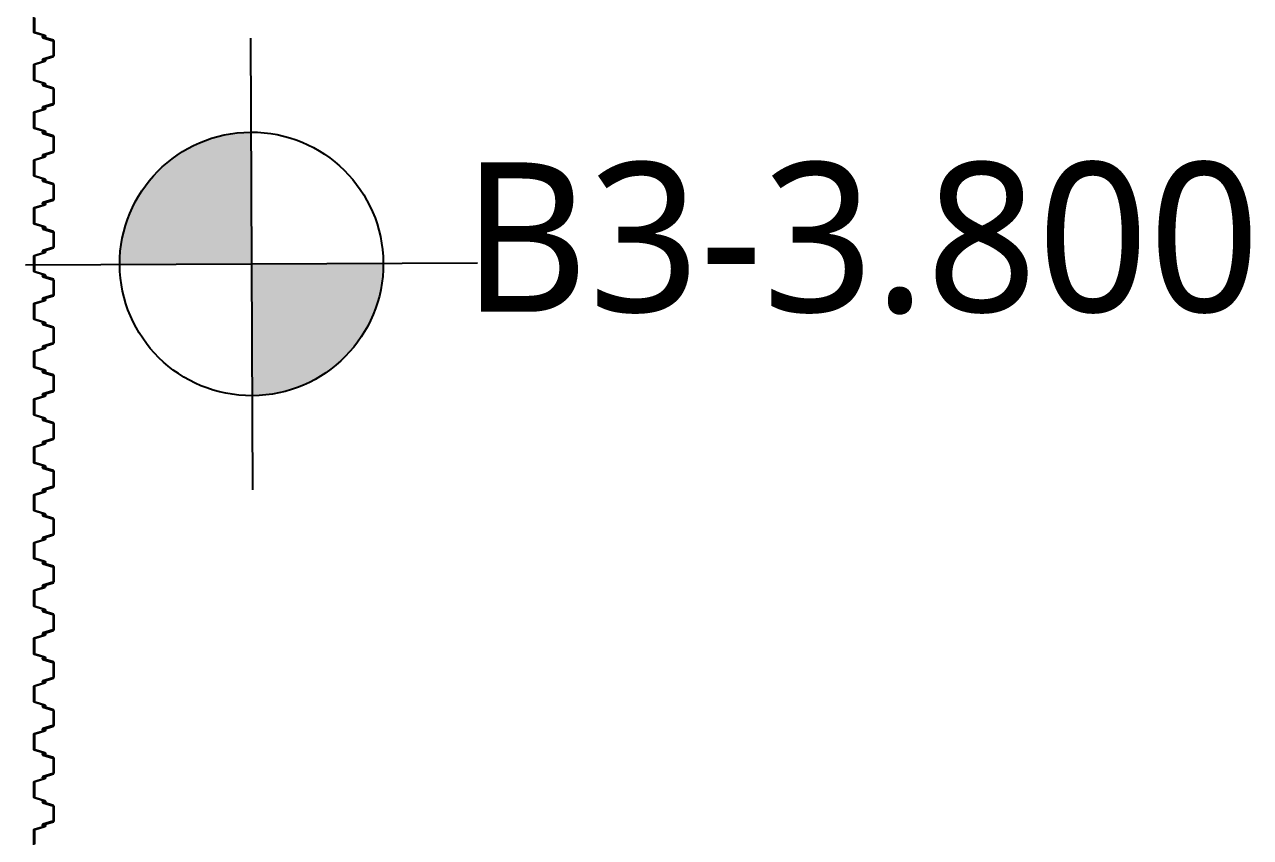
# Model space of a CAD drawing. Header units: millimetres. Extents: x -383953 to 676589, y -101685 to 196247.
# Drawn here: x 129606 to 150117, y 24710 to 38310 of the extents above; entities that cross this region are included whole.
import ezdxf
from ezdxf.enums import TextEntityAlignment as Align

# ---------------------------------------------------------------- set-up
doc = ezdxf.new("R2010")
doc.units = ezdxf.units.MM
doc.layers.get('0').update_dxf_attribs({"lineweight": 20})
for name, color, linetype in [('C-TEXT', 7, 'Continuous'), ('SHEET Pile', 2, 'Continuous'), ('새 블$0$boring point', 2, 'Continuous')]:
    doc.layers.add(name, color=color, linetype=linetype)
doc.styles.add('JY-T', font='malgun.ttf')

# ---------------------------------------------------------------- blocks, each defined once
blk = doc.blocks.new('새 블$0$A$C76023817')
at = {"layer": '새 블$0$boring point'}
h = blk.add_hatch(color=3, dxfattribs=at)
edge = h.paths.add_edge_path()
edge.add_line((0, 0), (0, 1378))
edge.add_ellipse((0, 0), major_axis=(-120, 1373), ratio=1, start_angle=-5.0166, end_angle=84.9834)
edge.add_line((-1378, 0), (0, 0))
h = blk.add_hatch(color=3, dxfattribs=at)
edge = h.paths.add_edge_path()
edge.add_line((0, 0), (0, -1378))
edge.add_ellipse((0, 0), major_axis=(-120, 1373), ratio=1, start_angle=174.9834, end_angle=264.9834)
edge.add_line((1378, 0), (0, 0))
at = {"layer": '새 블$0$boring point', "color": 3}
for p, q in [((0, 2362), (0, -2362)), ((-2362, 0), (2362, 0))]:
    blk.add_line(p, q, dxfattribs=at)
blk.add_ellipse((0, 0), major_axis=(-2, 1378), ratio=1, start_param=4.710742435276957, end_param=10.99392774245654, dxfattribs=at)
blk = doc.blocks.new('mbhk')
at = {"layer": '새 블$0$boring point', "color": 3, "xscale": 0.001599999995588582, "yscale": 0.001599999995588582, "zscale": 0.001599999995588582, "rotation": 0.2665113246747969}
blk.add_blockref('새 블$0$A$C76023817', (133.804, -55.995), dxfattribs=at)

msp = doc.modelspace()

# ---------------------------------------------------------------- linework, layer by layer
at = {"layer": 'SHEET Pile'}
for points in [[(129772.8, 38424.1), (129772.8, 38195.9, 0.2992329), (129782.5, 38181), (129946, 38130.8, -0.2992329), (129955.5, 38116.4), (129955.5, 38109, -0.5351003), (129935.1, 38095.2), (129919, 38100.9, -0.2992329), (129917.2, 38103.6), (129917.2, 38111, -0.5393699), (129921.4, 38113.7), (129938.6, 38106.3, 0.5393699), (129942.8, 38109), (129942.8, 38116.4, 0.2992329), (129941, 38119.1), (129769.8, 38172.6, -0.2992329), (129760, 38187.5), (129760, 38432.5, -0.2992329)], [(129914.3, 38089), (130077.5, 38039, -0.2992329), (130087.2, 38024.1), (130087.2, 37795.9, -0.2992329), (130077.5, 37781), (129914, 37730.8, 0.2992329), (129904.5, 37716.4), (129904.5, 37709, 0.5351003), (129924.9, 37695.2), (129941, 37700.9, 0.2992329), (129942.8, 37703.6), (129942.8, 37711, 0.5393699), (129938.6, 37713.7), (129921.4, 37706.3, -0.5393699), (129917.2, 37709), (129917.2, 37716.4, -0.2992329), (129919, 37719.1), (130090.2, 37772.6, 0.2992329), (130100, 37787.5), (130100, 38032.5, 0.2992329), (130090.2, 38047.4), (129919, 38100.9, -0.2992329), (129917.2, 38103.6), (129917.2, 38111, -0.5393699), (129921.4, 38113.7), (129938.6, 38106.3, 0.5393699), (129942.8, 38109), (129942.8, 38116.4, 0.2992329), (129941, 38119.1), (129924.9, 38124.8, 0.5351003), (129904.5, 38111), (129904.5, 38103.6, 0.2992329), (129914, 38089.2)], [(129945.7, 37689), (129782.5, 37639, 0.2992329), (129772.8, 37624.1), (129772.8, 37395.9, 0.2992329), (129782.5, 37381), (129946, 37330.8, -0.2992329), (129955.5, 37316.4), (129955.5, 37309, -0.5351003), (129935.1, 37295.2), (129919, 37300.9, -0.2992329), (129917.2, 37303.6), (129917.2, 37311, -0.5393699), (129921.4, 37313.7), (129938.6, 37306.3, 0.5393699), (129942.8, 37309), (129942.8, 37316.4, 0.2992329), (129941, 37319.1), (129769.8, 37372.6, -0.2992329), (129760, 37387.5), (129760, 37632.5, -0.2992329), (129769.8, 37647.4), (129941, 37700.9, 0.2992329), (129942.8, 37703.6), (129942.8, 37711, 0.5393699), (129938.6, 37713.7), (129921.4, 37706.3, -0.5393699), (129917.2, 37709), (129917.2, 37716.4, -0.2992329), (129919, 37719.1), (129935.1, 37724.8, -0.5351003), (129955.5, 37711), (129955.5, 37703.6, -0.2992329), (129946, 37689.2)], [(129914.3, 37289), (130077.5, 37239, -0.2992329), (130087.2, 37224.1), (130087.2, 36995.9, -0.2992329), (130077.5, 36981), (129914, 36930.8, 0.2992329), (129904.5, 36916.4), (129904.5, 36909, 0.5351003), (129924.9, 36895.2), (129941, 36900.9, 0.2992329), (129942.8, 36903.6), (129942.8, 36911, 0.5393699), (129938.6, 36913.7), (129921.4, 36906.3, -0.5393699), (129917.2, 36909), (129917.2, 36916.4, -0.2992329), (129919, 36919.1), (130090.2, 36972.6, 0.2992329), (130100, 36987.5), (130100, 37232.5, 0.2992329), (130090.2, 37247.4), (129919, 37300.9, -0.2992329), (129917.2, 37303.6), (129917.2, 37311, -0.5393699), (129921.4, 37313.7), (129938.6, 37306.3, 0.5393699), (129942.8, 37309), (129942.8, 37316.4, 0.2992329), (129941, 37319.1), (129924.9, 37324.8, 0.5351003), (129904.5, 37311), (129904.5, 37303.6, 0.2992329), (129914, 37289.2)], [(129945.7, 36889), (129782.5, 36839, 0.2992329), (129772.8, 36824.1), (129772.8, 36595.9, 0.2992329), (129782.5, 36581), (129946, 36530.8, -0.2992329), (129955.5, 36516.4), (129955.5, 36509, -0.5351003), (129935.1, 36495.2), (129919, 36500.9, -0.2992329), (129917.2, 36503.6), (129917.2, 36511, -0.5393699), (129921.4, 36513.7), (129938.6, 36506.3, 0.5393699), (129942.8, 36509), (129942.8, 36516.4, 0.2992329), (129941, 36519.1), (129769.8, 36572.6, -0.2992329), (129760, 36587.5), (129760, 36832.5, -0.2992329), (129769.8, 36847.4), (129941, 36900.9, 0.2992329), (129942.8, 36903.6), (129942.8, 36911, 0.5393699), (129938.6, 36913.7), (129921.4, 36906.3, -0.5393699), (129917.2, 36909), (129917.2, 36916.4, -0.2992329), (129919, 36919.1), (129935.1, 36924.8, -0.5351003), (129955.5, 36911), (129955.5, 36903.6, -0.2992329), (129946, 36889.2)], [(129914.3, 36489), (130077.5, 36439, -0.2992329), (130087.2, 36424.1), (130087.2, 36195.9, -0.2992329), (130077.5, 36181), (129914, 36130.8, 0.2992329), (129904.5, 36116.4), (129904.5, 36109, 0.5351003), (129924.9, 36095.2), (129941, 36100.9, 0.2992329), (129942.8, 36103.6), (129942.8, 36111, 0.5393699), (129938.6, 36113.7), (129921.4, 36106.3, -0.5393699), (129917.2, 36109), (129917.2, 36116.4, -0.2992329), (129919, 36119.1), (130090.2, 36172.6, 0.2992329), (130100, 36187.5), (130100, 36432.5, 0.2992329), (130090.2, 36447.4), (129919, 36500.9, -0.2992329), (129917.2, 36503.6), (129917.2, 36511, -0.5393699), (129921.4, 36513.7), (129938.6, 36506.3, 0.5393699), (129942.8, 36509), (129942.8, 36516.4, 0.2992329), (129941, 36519.1), (129924.9, 36524.8, 0.5351003), (129904.5, 36511), (129904.5, 36503.6, 0.2992329), (129914, 36489.2)], [(129945.7, 36089), (129782.5, 36039, 0.2992329), (129772.8, 36024.1), (129772.8, 35795.9, 0.2992329), (129782.5, 35781), (129946, 35730.8, -0.2992329), (129955.5, 35716.4), (129955.5, 35709, -0.5351003), (129935.1, 35695.2), (129919, 35700.9, -0.2992329), (129917.2, 35703.6), (129917.2, 35711, -0.5393699), (129921.4, 35713.7), (129938.6, 35706.3, 0.5393699), (129942.8, 35709), (129942.8, 35716.4, 0.2992329), (129941, 35719.1), (129769.8, 35772.6, -0.2992329), (129760, 35787.5), (129760, 36032.5, -0.2992329), (129769.8, 36047.4), (129941, 36100.9, 0.2992329), (129942.8, 36103.6), (129942.8, 36111, 0.5393699), (129938.6, 36113.7), (129921.4, 36106.3, -0.5393699), (129917.2, 36109), (129917.2, 36116.4, -0.2992329), (129919, 36119.1), (129935.1, 36124.8, -0.5351003), (129955.5, 36111), (129955.5, 36103.6, -0.2992329), (129946, 36089.2)], [(129914.3, 35689), (130077.5, 35639, -0.2992329), (130087.2, 35624.1), (130087.2, 35395.9, -0.2992329), (130077.5, 35381), (129914, 35330.8, 0.2992329), (129904.5, 35316.4), (129904.5, 35309, 0.5351003), (129924.9, 35295.2), (129941, 35300.9, 0.2992329), (129942.8, 35303.6), (129942.8, 35311, 0.5393699), (129938.6, 35313.7), (129921.4, 35306.3, -0.5393699), (129917.2, 35309), (129917.2, 35316.4, -0.2992329), (129919, 35319.1), (130090.2, 35372.6, 0.2992329), (130100, 35387.5), (130100, 35632.5, 0.2992329), (130090.2, 35647.4), (129919, 35700.9, -0.2992329), (129917.2, 35703.6), (129917.2, 35711, -0.5393699), (129921.4, 35713.7), (129938.6, 35706.3, 0.5393699), (129942.8, 35709), (129942.8, 35716.4, 0.2992329), (129941, 35719.1), (129924.9, 35724.8, 0.5351003), (129904.5, 35711), (129904.5, 35703.6, 0.2992329), (129914, 35689.2)], [(129945.7, 35289), (129782.5, 35239, 0.2992329), (129772.8, 35224.1), (129772.8, 34995.9, 0.2992329), (129782.5, 34981), (129946, 34930.8, -0.2992329), (129955.5, 34916.4), (129955.5, 34909, -0.5351003), (129935.1, 34895.2), (129919, 34900.9, -0.2992329), (129917.2, 34903.6), (129917.2, 34911, -0.5393699), (129921.4, 34913.7), (129938.6, 34906.3, 0.5393699), (129942.8, 34909), (129942.8, 34916.4, 0.2992329), (129941, 34919.1), (129769.8, 34972.6, -0.2992329), (129760, 34987.5), (129760, 35232.5, -0.2992329), (129769.8, 35247.4), (129941, 35300.9, 0.2992329), (129942.8, 35303.6), (129942.8, 35311, 0.5393699), (129938.6, 35313.7), (129921.4, 35306.3, -0.5393699), (129917.2, 35309), (129917.2, 35316.4, -0.2992329), (129919, 35319.1), (129935.1, 35324.8, -0.5351003), (129955.5, 35311), (129955.5, 35303.6, -0.2992329), (129946, 35289.2)], [(129914.3, 34889), (130077.5, 34839, -0.2992329), (130087.2, 34824.1), (130087.2, 34595.9, -0.2992329), (130077.5, 34581), (129914, 34530.8, 0.2992329), (129904.5, 34516.4), (129904.5, 34509, 0.5351003), (129924.9, 34495.2), (129941, 34500.9, 0.2992329), (129942.8, 34503.6), (129942.8, 34511, 0.5393699), (129938.6, 34513.7), (129921.4, 34506.3, -0.5393699), (129917.2, 34509), (129917.2, 34516.4, -0.2992329), (129919, 34519.1), (130090.2, 34572.6, 0.2992329), (130100, 34587.5), (130100, 34832.5, 0.2992329), (130090.2, 34847.4), (129919, 34900.9, -0.2992329), (129917.2, 34903.6), (129917.2, 34911, -0.5393699), (129921.4, 34913.7), (129938.6, 34906.3, 0.5393699), (129942.8, 34909), (129942.8, 34916.4, 0.2992329), (129941, 34919.1), (129924.9, 34924.8, 0.5351003), (129904.5, 34911), (129904.5, 34903.6, 0.2992329), (129914, 34889.2)], [(129945.7, 34489), (129782.5, 34439, 0.2992329), (129772.8, 34424.1), (129772.8, 34195.9, 0.2992329), (129782.5, 34181), (129946, 34130.8, -0.2992329), (129955.5, 34116.4), (129955.5, 34109, -0.5351003), (129935.1, 34095.2), (129919, 34100.9, -0.2992329), (129917.2, 34103.6), (129917.2, 34111, -0.5393699), (129921.4, 34113.7), (129938.6, 34106.3, 0.5393699), (129942.8, 34109), (129942.8, 34116.4, 0.2992329), (129941, 34119.1), (129769.8, 34172.6, -0.2992329), (129760, 34187.5), (129760, 34432.5, -0.2992329), (129769.8, 34447.4), (129941, 34500.9, 0.2992329), (129942.8, 34503.6), (129942.8, 34511, 0.5393699), (129938.6, 34513.7), (129921.4, 34506.3, -0.5393699), (129917.2, 34509), (129917.2, 34516.4, -0.2992329), (129919, 34519.1), (129935.1, 34524.8, -0.5351003), (129955.5, 34511), (129955.5, 34503.6, -0.2992329), (129946, 34489.2)], [(129914.3, 34089), (130077.5, 34039, -0.2992329), (130087.2, 34024.1), (130087.2, 33795.9, -0.2992329), (130077.5, 33781), (129914, 33730.8, 0.2992329), (129904.5, 33716.4), (129904.5, 33709, 0.5351003), (129924.9, 33695.2), (129941, 33700.9, 0.2992329), (129942.8, 33703.6), (129942.8, 33711, 0.5393699), (129938.6, 33713.7), (129921.4, 33706.3, -0.5393699), (129917.2, 33709), (129917.2, 33716.4, -0.2992329), (129919, 33719.1), (130090.2, 33772.6, 0.2992329), (130100, 33787.5), (130100, 34032.5, 0.2992329), (130090.2, 34047.4), (129919, 34100.9, -0.2992329), (129917.2, 34103.6), (129917.2, 34111, -0.5393699), (129921.4, 34113.7), (129938.6, 34106.3, 0.5393699), (129942.8, 34109), (129942.8, 34116.4, 0.2992329), (129941, 34119.1), (129924.9, 34124.8, 0.5351003), (129904.5, 34111), (129904.5, 34103.6, 0.2992329), (129914, 34089.2)], [(129945.7, 33689), (129782.5, 33639, 0.2992329), (129772.8, 33624.1), (129772.8, 33395.9, 0.2992329), (129782.5, 33381), (129946, 33330.8, -0.2992329), (129955.5, 33316.4), (129955.5, 33309, -0.5351003), (129935.1, 33295.2), (129919, 33300.9, -0.2992329), (129917.2, 33303.6), (129917.2, 33311, -0.5393699), (129921.4, 33313.7), (129938.6, 33306.3, 0.5393699), (129942.8, 33309), (129942.8, 33316.4, 0.2992329), (129941, 33319.1), (129769.8, 33372.6, -0.2992329), (129760, 33387.5), (129760, 33632.5, -0.2992329), (129769.8, 33647.4), (129941, 33700.9, 0.2992329), (129942.8, 33703.6), (129942.8, 33711, 0.5393699), (129938.6, 33713.7), (129921.4, 33706.3, -0.5393699), (129917.2, 33709), (129917.2, 33716.4, -0.2992329), (129919, 33719.1), (129935.1, 33724.8, -0.5351003), (129955.5, 33711), (129955.5, 33703.6, -0.2992329), (129946, 33689.2)], [(129914.3, 33289), (130077.5, 33239, -0.2992329), (130087.2, 33224.1), (130087.2, 32995.9, -0.2992329), (130077.5, 32981), (129914, 32930.8, 0.2992329), (129904.5, 32916.4), (129904.5, 32909, 0.5351003), (129924.9, 32895.2), (129941, 32900.9, 0.2992329), (129942.8, 32903.6), (129942.8, 32911, 0.5393699), (129938.6, 32913.7), (129921.4, 32906.3, -0.5393699), (129917.2, 32909), (129917.2, 32916.4, -0.2992329), (129919, 32919.1), (130090.2, 32972.6, 0.2992329), (130100, 32987.5), (130100, 33232.5, 0.2992329), (130090.2, 33247.4), (129919, 33300.9, -0.2992329), (129917.2, 33303.6), (129917.2, 33311, -0.5393699), (129921.4, 33313.7), (129938.6, 33306.3, 0.5393699), (129942.8, 33309), (129942.8, 33316.4, 0.2992329), (129941, 33319.1), (129924.9, 33324.8, 0.5351003), (129904.5, 33311), (129904.5, 33303.6, 0.2992329), (129914, 33289.2)], [(129945.7, 32889), (129782.5, 32839, 0.2992329), (129772.8, 32824.1), (129772.8, 32595.9, 0.2992329), (129782.5, 32581), (129946, 32530.8, -0.2992329), (129955.5, 32516.4), (129955.5, 32509, -0.5351003), (129935.1, 32495.2), (129919, 32500.9, -0.2992329), (129917.2, 32503.6), (129917.2, 32511, -0.5393699), (129921.4, 32513.7), (129938.6, 32506.3, 0.5393699), (129942.8, 32509), (129942.8, 32516.4, 0.2992329), (129941, 32519.1), (129769.8, 32572.6, -0.2992329), (129760, 32587.5), (129760, 32832.5, -0.2992329), (129769.8, 32847.4), (129941, 32900.9, 0.2992329), (129942.8, 32903.6), (129942.8, 32911, 0.5393699), (129938.6, 32913.7), (129921.4, 32906.3, -0.5393699), (129917.2, 32909), (129917.2, 32916.4, -0.2992329), (129919, 32919.1), (129935.1, 32924.8, -0.5351003), (129955.5, 32911), (129955.5, 32903.6, -0.2992329), (129946, 32889.2)], [(129914.3, 32489), (130077.5, 32439, -0.2992329), (130087.2, 32424.1), (130087.2, 32195.9, -0.2992329), (130077.5, 32181), (129914, 32130.8, 0.2992329), (129904.5, 32116.4), (129904.5, 32109, 0.5351003), (129924.9, 32095.2), (129941, 32100.9, 0.2992329), (129942.8, 32103.6), (129942.8, 32111, 0.5393699), (129938.6, 32113.7), (129921.4, 32106.3, -0.5393699), (129917.2, 32109), (129917.2, 32116.4, -0.2992329), (129919, 32119.1), (130090.2, 32172.6, 0.2992329), (130100, 32187.5), (130100, 32432.5, 0.2992329), (130090.2, 32447.4), (129919, 32500.9, -0.2992329), (129917.2, 32503.6), (129917.2, 32511, -0.5393699), (129921.4, 32513.7), (129938.6, 32506.3, 0.5393699), (129942.8, 32509), (129942.8, 32516.4, 0.2992329), (129941, 32519.1), (129924.9, 32524.8, 0.5351003), (129904.5, 32511), (129904.5, 32503.6, 0.2992329), (129914, 32489.2)], [(129945.7, 32089), (129782.5, 32039, 0.2992329), (129772.8, 32024.1), (129772.8, 31795.9, 0.2992329), (129782.5, 31781), (129946, 31730.8, -0.2992329), (129955.5, 31716.4), (129955.5, 31709, -0.5351003), (129935.1, 31695.2), (129919, 31700.9, -0.2992329), (129917.2, 31703.6), (129917.2, 31711, -0.5393699), (129921.4, 31713.7), (129938.6, 31706.3, 0.5393699), (129942.8, 31709), (129942.8, 31716.4, 0.2992329), (129941, 31719.1), (129769.8, 31772.6, -0.2992329), (129760, 31787.5), (129760, 32032.5, -0.2992329), (129769.8, 32047.4), (129941, 32100.9, 0.2992329), (129942.8, 32103.6), (129942.8, 32111, 0.5393699), (129938.6, 32113.7), (129921.4, 32106.3, -0.5393699), (129917.2, 32109), (129917.2, 32116.4, -0.2992329), (129919, 32119.1), (129935.1, 32124.8, -0.5351003), (129955.5, 32111), (129955.5, 32103.6, -0.2992329), (129946, 32089.2)], [(129914.3, 31689), (130077.5, 31639, -0.2992329), (130087.2, 31624.1), (130087.2, 31395.9, -0.2992329), (130077.5, 31381), (129914, 31330.8, 0.2992329), (129904.5, 31316.4), (129904.5, 31309, 0.5351003), (129924.9, 31295.2), (129941, 31300.9, 0.2992329), (129942.8, 31303.6), (129942.8, 31311, 0.5393699), (129938.6, 31313.7), (129921.4, 31306.3, -0.5393699), (129917.2, 31309), (129917.2, 31316.4, -0.2992329), (129919, 31319.1), (130090.2, 31372.6, 0.2992329), (130100, 31387.5), (130100, 31632.5, 0.2992329), (130090.2, 31647.4), (129919, 31700.9, -0.2992329), (129917.2, 31703.6), (129917.2, 31711, -0.5393699), (129921.4, 31713.7), (129938.6, 31706.3, 0.5393699), (129942.8, 31709), (129942.8, 31716.4, 0.2992329), (129941, 31719.1), (129924.9, 31724.8, 0.5351003), (129904.5, 31711), (129904.5, 31703.6, 0.2992329), (129914, 31689.2)], [(129914.3, 31689), (130077.5, 31639, -0.2992329), (130087.2, 31624.1), (130087.2, 31395.9, -0.2992329), (130077.5, 31381), (129914, 31330.8, 0.2992329), (129904.5, 31316.4), (129904.5, 31309, 0.5351003), (129924.9, 31295.2), (129941, 31300.9, 0.2992329), (129942.8, 31303.6), (129942.8, 31311, 0.5393699), (129938.6, 31313.7), (129921.4, 31306.3, -0.5393699), (129917.2, 31309), (129917.2, 31316.4, -0.2992329), (129919, 31319.1), (130090.2, 31372.6, 0.2992329), (130100, 31387.5), (130100, 31632.5, 0.2992329), (130090.2, 31647.4), (129919, 31700.9, -0.2992329), (129917.2, 31703.6), (129917.2, 31711, -0.5393699), (129921.4, 31713.7), (129938.6, 31706.3, 0.5393699), (129942.8, 31709), (129942.8, 31716.4, 0.2992329), (129941, 31719.1), (129924.9, 31724.8, 0.5351003), (129904.5, 31711), (129904.5, 31703.6, 0.2992329), (129914, 31689.2)], [(129945.7, 31289), (129782.5, 31239, 0.2992329), (129772.8, 31224.1), (129772.8, 30995.9, 0.2992329), (129782.5, 30981), (129946, 30930.8, -0.2992329), (129955.5, 30916.4), (129955.5, 30909, -0.5351003), (129935.1, 30895.2), (129919, 30900.9, -0.2992329), (129917.2, 30903.6), (129917.2, 30911, -0.5393699), (129921.4, 30913.7), (129938.6, 30906.3, 0.5393699), (129942.8, 30909), (129942.8, 30916.4, 0.2992329), (129941, 30919.1), (129769.8, 30972.6, -0.2992329), (129760, 30987.5), (129760, 31232.5, -0.2992329), (129769.8, 31247.4), (129941, 31300.9, 0.2992329), (129942.8, 31303.6), (129942.8, 31311, 0.5393699), (129938.6, 31313.7), (129921.4, 31306.3, -0.5393699), (129917.2, 31309), (129917.2, 31316.4, -0.2992329), (129919, 31319.1), (129935.1, 31324.8, -0.5351003), (129955.5, 31311), (129955.5, 31303.6, -0.2992329), (129946, 31289.2)], [(129945.7, 31289), (129782.5, 31239, 0.2992329), (129772.8, 31224.1), (129772.8, 30995.9, 0.2992329), (129782.5, 30981), (129946, 30930.8, -0.2992329), (129955.5, 30916.4), (129955.5, 30909, -0.5351003), (129935.1, 30895.2), (129919, 30900.9, -0.2992329), (129917.2, 30903.6), (129917.2, 30911, -0.5393699), (129921.4, 30913.7), (129938.6, 30906.3, 0.5393699), (129942.8, 30909), (129942.8, 30916.4, 0.2992329), (129941, 30919.1), (129769.8, 30972.6, -0.2992329), (129760, 30987.5), (129760, 31232.5, -0.2992329), (129769.8, 31247.4), (129941, 31300.9, 0.2992329), (129942.8, 31303.6), (129942.8, 31311, 0.5393699), (129938.6, 31313.7), (129921.4, 31306.3, -0.5393699), (129917.2, 31309), (129917.2, 31316.4, -0.2992329), (129919, 31319.1), (129935.1, 31324.8, -0.5351003), (129955.5, 31311), (129955.5, 31303.6, -0.2992329), (129946, 31289.2)], [(129914.3, 30889), (130077.5, 30839, -0.2992329), (130087.2, 30824.1), (130087.2, 30595.9, -0.2992329), (130077.5, 30581), (129914, 30530.8, 0.2992329), (129904.5, 30516.4), (129904.5, 30509, 0.5351003), (129924.9, 30495.2), (129941, 30500.9, 0.2992329), (129942.8, 30503.6), (129942.8, 30511, 0.5393699), (129938.6, 30513.7), (129921.4, 30506.3, -0.5393699), (129917.2, 30509), (129917.2, 30516.4, -0.2992329), (129919, 30519.1), (130090.2, 30572.6, 0.2992329), (130100, 30587.5), (130100, 30832.5, 0.2992329), (130090.2, 30847.4), (129919, 30900.9, -0.2992329), (129917.2, 30903.6), (129917.2, 30911, -0.5393699), (129921.4, 30913.7), (129938.6, 30906.3, 0.5393699), (129942.8, 30909), (129942.8, 30916.4, 0.2992329), (129941, 30919.1), (129924.9, 30924.8, 0.5351003), (129904.5, 30911), (129904.5, 30903.6, 0.2992329), (129914, 30889.2)], [(129945.7, 30489), (129782.5, 30439, 0.2992329), (129772.8, 30424.1), (129772.8, 30195.9, 0.2992329), (129782.5, 30181), (129946, 30130.8, -0.2992329), (129955.5, 30116.4), (129955.5, 30109, -0.5351003), (129935.1, 30095.2), (129919, 30100.9, -0.2992329), (129917.2, 30103.6), (129917.2, 30111, -0.5393699), (129921.4, 30113.7), (129938.6, 30106.3, 0.5393699), (129942.8, 30109), (129942.8, 30116.4, 0.2992329), (129941, 30119.1), (129769.8, 30172.6, -0.2992329), (129760, 30187.5), (129760, 30432.5, -0.2992329), (129769.8, 30447.4), (129941, 30500.9, 0.2992329), (129942.8, 30503.6), (129942.8, 30511, 0.5393699), (129938.6, 30513.7), (129921.4, 30506.3, -0.5393699), (129917.2, 30509), (129917.2, 30516.4, -0.2992329), (129919, 30519.1), (129935.1, 30524.8, -0.5351003), (129955.5, 30511), (129955.5, 30503.6, -0.2992329), (129946, 30489.2)], [(129914.3, 30089), (130077.5, 30039, -0.2992329), (130087.2, 30024.1), (130087.2, 29795.9, -0.2992329), (130077.5, 29781), (129914, 29730.8, 0.2992329), (129904.5, 29716.4), (129904.5, 29709, 0.5351003), (129924.9, 29695.2), (129941, 29700.9, 0.2992329), (129942.8, 29703.6), (129942.8, 29711, 0.5393699), (129938.6, 29713.7), (129921.4, 29706.3, -0.5393699), (129917.2, 29709), (129917.2, 29716.4, -0.2992329), (129919, 29719.1), (130090.2, 29772.6, 0.2992329), (130100, 29787.5), (130100, 30032.5, 0.2992329), (130090.2, 30047.4), (129919, 30100.9, -0.2992329), (129917.2, 30103.6), (129917.2, 30111, -0.5393699), (129921.4, 30113.7), (129938.6, 30106.3, 0.5393699), (129942.8, 30109), (129942.8, 30116.4, 0.2992329), (129941, 30119.1), (129924.9, 30124.8, 0.5351003), (129904.5, 30111), (129904.5, 30103.6, 0.2992329), (129914, 30089.2)], [(129945.7, 29689), (129782.5, 29639, 0.2992329), (129772.8, 29624.1), (129772.8, 29395.9, 0.2992329), (129782.5, 29381), (129946, 29330.8, -0.2992329), (129955.5, 29316.4), (129955.5, 29309, -0.5351003), (129935.1, 29295.2), (129919, 29300.9, -0.2992329), (129917.2, 29303.6), (129917.2, 29311, -0.5393699), (129921.4, 29313.7), (129938.6, 29306.3, 0.5393699), (129942.8, 29309), (129942.8, 29316.4, 0.2992329), (129941, 29319.1), (129769.8, 29372.6, -0.2992329), (129760, 29387.5), (129760, 29632.5, -0.2992329), (129769.8, 29647.4), (129941, 29700.9, 0.2992329), (129942.8, 29703.6), (129942.8, 29711, 0.5393699), (129938.6, 29713.7), (129921.4, 29706.3, -0.5393699), (129917.2, 29709), (129917.2, 29716.4, -0.2992329), (129919, 29719.1), (129935.1, 29724.8, -0.5351003), (129955.5, 29711), (129955.5, 29703.6, -0.2992329), (129946, 29689.2)], [(129914.3, 29289), (130077.5, 29239, -0.2992329), (130087.2, 29224.1), (130087.2, 28995.9, -0.2992329), (130077.5, 28981), (129914, 28930.8, 0.2992329), (129904.5, 28916.4), (129904.5, 28909, 0.5351003), (129924.9, 28895.2), (129941, 28900.9, 0.2992329), (129942.8, 28903.6), (129942.8, 28911, 0.5393699), (129938.6, 28913.7), (129921.4, 28906.3, -0.5393699), (129917.2, 28909), (129917.2, 28916.4, -0.2992329), (129919, 28919.1), (130090.2, 28972.6, 0.2992329), (130100, 28987.5), (130100, 29232.5, 0.2992329), (130090.2, 29247.4), (129919, 29300.9, -0.2992329), (129917.2, 29303.6), (129917.2, 29311, -0.5393699), (129921.4, 29313.7), (129938.6, 29306.3, 0.5393699), (129942.8, 29309), (129942.8, 29316.4, 0.2992329), (129941, 29319.1), (129924.9, 29324.8, 0.5351003), (129904.5, 29311), (129904.5, 29303.6, 0.2992329), (129914, 29289.2)], [(129945.7, 28889), (129782.5, 28839, 0.2992329), (129772.8, 28824.1), (129772.8, 28595.9, 0.2992329), (129782.5, 28581), (129946, 28530.8, -0.2992329), (129955.5, 28516.4), (129955.5, 28509, -0.5351003), (129935.1, 28495.2), (129919, 28500.9, -0.2992329), (129917.2, 28503.6), (129917.2, 28511, -0.5393699), (129921.4, 28513.7), (129938.6, 28506.3, 0.5393699), (129942.8, 28509), (129942.8, 28516.4, 0.2992329), (129941, 28519.1), (129769.8, 28572.6, -0.2992329), (129760, 28587.5), (129760, 28832.5, -0.2992329), (129769.8, 28847.4), (129941, 28900.9, 0.2992329), (129942.8, 28903.6), (129942.8, 28911, 0.5393699), (129938.6, 28913.7), (129921.4, 28906.3, -0.5393699), (129917.2, 28909), (129917.2, 28916.4, -0.2992329), (129919, 28919.1), (129935.1, 28924.8, -0.5351003), (129955.5, 28911), (129955.5, 28903.6, -0.2992329), (129946, 28889.2)], [(129914.3, 28489), (130077.5, 28439, -0.2992329), (130087.2, 28424.1), (130087.2, 28195.9, -0.2992329), (130077.5, 28181), (129914, 28130.8, 0.2992329), (129904.5, 28116.4), (129904.5, 28109, 0.5351003), (129924.9, 28095.2), (129941, 28100.9, 0.2992329), (129942.8, 28103.6), (129942.8, 28111, 0.5393699), (129938.6, 28113.7), (129921.4, 28106.3, -0.5393699), (129917.2, 28109), (129917.2, 28116.4, -0.2992329), (129919, 28119.1), (130090.2, 28172.6, 0.2992329), (130100, 28187.5), (130100, 28432.5, 0.2992329), (130090.2, 28447.4), (129919, 28500.9, -0.2992329), (129917.2, 28503.6), (129917.2, 28511, -0.5393699), (129921.4, 28513.7), (129938.6, 28506.3, 0.5393699), (129942.8, 28509), (129942.8, 28516.4, 0.2992329), (129941, 28519.1), (129924.9, 28524.8, 0.5351003), (129904.5, 28511), (129904.5, 28503.6, 0.2992329), (129914, 28489.2)], [(129945.7, 28089), (129782.5, 28039, 0.2992329), (129772.8, 28024.1), (129772.8, 27795.9, 0.2992329), (129782.5, 27781), (129946, 27730.8, -0.2992329), (129955.5, 27716.4), (129955.5, 27709, -0.5351003), (129935.1, 27695.2), (129919, 27700.9, -0.2992329), (129917.2, 27703.6), (129917.2, 27711, -0.5393699), (129921.4, 27713.7), (129938.6, 27706.3, 0.5393699), (129942.8, 27709), (129942.8, 27716.4, 0.2992329), (129941, 27719.1), (129769.8, 27772.6, -0.2992329), (129760, 27787.5), (129760, 28032.5, -0.2992329), (129769.8, 28047.4), (129941, 28100.9, 0.2992329), (129942.8, 28103.6), (129942.8, 28111, 0.5393699), (129938.6, 28113.7), (129921.4, 28106.3, -0.5393699), (129917.2, 28109), (129917.2, 28116.4, -0.2992329), (129919, 28119.1), (129935.1, 28124.8, -0.5351003), (129955.5, 28111), (129955.5, 28103.6, -0.2992329), (129946, 28089.2)], [(129914.3, 27689), (130077.5, 27639, -0.2992329), (130087.2, 27624.1), (130087.2, 27395.9, -0.2992329), (130077.5, 27381), (129914, 27330.8, 0.2992329), (129904.5, 27316.4), (129904.5, 27309, 0.5351003), (129924.9, 27295.2), (129941, 27300.9, 0.2992329), (129942.8, 27303.6), (129942.8, 27311, 0.5393699), (129938.6, 27313.7), (129921.4, 27306.3, -0.5393699), (129917.2, 27309), (129917.2, 27316.4, -0.2992329), (129919, 27319.1), (130090.2, 27372.6, 0.2992329), (130100, 27387.5), (130100, 27632.5, 0.2992329), (130090.2, 27647.4), (129919, 27700.9, -0.2992329), (129917.2, 27703.6), (129917.2, 27711, -0.5393699), (129921.4, 27713.7), (129938.6, 27706.3, 0.5393699), (129942.8, 27709), (129942.8, 27716.4, 0.2992329), (129941, 27719.1), (129924.9, 27724.8, 0.5351003), (129904.5, 27711), (129904.5, 27703.6, 0.2992329), (129914, 27689.2)], [(129945.7, 27289), (129782.5, 27239, 0.2992329), (129772.8, 27224.1), (129772.8, 26995.9, 0.2992329), (129782.5, 26981), (129946, 26930.8, -0.2992329), (129955.5, 26916.4), (129955.5, 26909, -0.5351003), (129935.1, 26895.2), (129919, 26900.9, -0.2992329), (129917.2, 26903.6), (129917.2, 26911, -0.5393699), (129921.4, 26913.7), (129938.6, 26906.3, 0.5393699), (129942.8, 26909), (129942.8, 26916.4, 0.2992329), (129941, 26919.1), (129769.8, 26972.6, -0.2992329), (129760, 26987.5), (129760, 27232.5, -0.2992329), (129769.8, 27247.4), (129941, 27300.9, 0.2992329), (129942.8, 27303.6), (129942.8, 27311, 0.5393699), (129938.6, 27313.7), (129921.4, 27306.3, -0.5393699), (129917.2, 27309), (129917.2, 27316.4, -0.2992329), (129919, 27319.1), (129935.1, 27324.8, -0.5351003), (129955.5, 27311), (129955.5, 27303.6, -0.2992329), (129946, 27289.2)], [(129914.3, 26889), (130077.5, 26839, -0.2992329), (130087.2, 26824.1), (130087.2, 26595.9, -0.2992329), (130077.5, 26581), (129914, 26530.8, 0.2992329), (129904.5, 26516.4), (129904.5, 26509, 0.5351003), (129924.9, 26495.2), (129941, 26500.9, 0.2992329), (129942.8, 26503.6), (129942.8, 26511, 0.5393699), (129938.6, 26513.7), (129921.4, 26506.3, -0.5393699), (129917.2, 26509), (129917.2, 26516.4, -0.2992329), (129919, 26519.1), (130090.2, 26572.6, 0.2992329), (130100, 26587.5), (130100, 26832.5, 0.2992329), (130090.2, 26847.4), (129919, 26900.9, -0.2992329), (129917.2, 26903.6), (129917.2, 26911, -0.5393699), (129921.4, 26913.7), (129938.6, 26906.3, 0.5393699), (129942.8, 26909), (129942.8, 26916.4, 0.2992329), (129941, 26919.1), (129924.9, 26924.8, 0.5351003), (129904.5, 26911), (129904.5, 26903.6, 0.2992329), (129914, 26889.2)], [(129945.7, 26489), (129782.5, 26439, 0.2992329), (129772.8, 26424.1), (129772.8, 26195.9, 0.2992329), (129782.5, 26181), (129946, 26130.8, -0.2992329), (129955.5, 26116.4), (129955.5, 26109, -0.5351003), (129935.1, 26095.2), (129919, 26100.9, -0.2992329), (129917.2, 26103.6), (129917.2, 26111, -0.5393699), (129921.4, 26113.7), (129938.6, 26106.3, 0.5393699), (129942.8, 26109), (129942.8, 26116.4, 0.2992329), (129941, 26119.1), (129769.8, 26172.6, -0.2992329), (129760, 26187.5), (129760, 26432.5, -0.2992329), (129769.8, 26447.4), (129941, 26500.9, 0.2992329), (129942.8, 26503.6), (129942.8, 26511, 0.5393699), (129938.6, 26513.7), (129921.4, 26506.3, -0.5393699), (129917.2, 26509), (129917.2, 26516.4, -0.2992329), (129919, 26519.1), (129935.1, 26524.8, -0.5351003), (129955.5, 26511), (129955.5, 26503.6, -0.2992329), (129946, 26489.2)], [(129914.3, 26089), (130077.5, 26039, -0.2992329), (130087.2, 26024.1), (130087.2, 25795.9, -0.2992329), (130077.5, 25781), (129914, 25730.8, 0.2992329), (129904.5, 25716.4), (129904.5, 25709, 0.5351003), (129924.9, 25695.2), (129941, 25700.9, 0.2992329), (129942.8, 25703.6), (129942.8, 25711, 0.5393699), (129938.6, 25713.7), (129921.4, 25706.3, -0.5393699), (129917.2, 25709), (129917.2, 25716.4, -0.2992329), (129919, 25719.1), (130090.2, 25772.6, 0.2992329), (130100, 25787.5), (130100, 26032.5, 0.2992329), (130090.2, 26047.4), (129919, 26100.9, -0.2992329), (129917.2, 26103.6), (129917.2, 26111, -0.5393699), (129921.4, 26113.7), (129938.6, 26106.3, 0.5393699), (129942.8, 26109), (129942.8, 26116.4, 0.2992329), (129941, 26119.1), (129924.9, 26124.8, 0.5351003), (129904.5, 26111), (129904.5, 26103.6, 0.2992329), (129914, 26089.2)], [(129945.7, 25689), (129782.5, 25639, 0.2992329), (129772.8, 25624.1), (129772.8, 25395.9, 0.2992329), (129782.5, 25381), (129946, 25330.8, -0.2992329), (129955.5, 25316.4), (129955.5, 25309, -0.5351003), (129935.1, 25295.2), (129919, 25300.9, -0.2992329), (129917.2, 25303.6), (129917.2, 25311, -0.5393699), (129921.4, 25313.7), (129938.6, 25306.3, 0.5393699), (129942.8, 25309), (129942.8, 25316.4, 0.2992329), (129941, 25319.1), (129769.8, 25372.6, -0.2992329), (129760, 25387.5), (129760, 25632.5, -0.2992329), (129769.8, 25647.4), (129941, 25700.9, 0.2992329), (129942.8, 25703.6), (129942.8, 25711, 0.5393699), (129938.6, 25713.7), (129921.4, 25706.3, -0.5393699), (129917.2, 25709), (129917.2, 25716.4, -0.2992329), (129919, 25719.1), (129935.1, 25724.8, -0.5351003), (129955.5, 25711), (129955.5, 25703.6, -0.2992329), (129946, 25689.2)], [(129914.3, 25289), (130077.5, 25239, -0.2992329), (130087.2, 25224.1), (130087.2, 24995.9, -0.2992329), (130077.5, 24981), (129914, 24930.8, 0.2992329), (129904.5, 24916.4), (129904.5, 24909, 0.5351003), (129924.9, 24895.2), (129941, 24900.9, 0.2992329), (129942.8, 24903.6), (129942.8, 24911, 0.5393699), (129938.6, 24913.7), (129921.4, 24906.3, -0.5393699), (129917.2, 24909), (129917.2, 24916.4, -0.2992329), (129919, 24919.1), (130090.2, 24972.6, 0.2992329), (130100, 24987.5), (130100, 25232.5, 0.2992329), (130090.2, 25247.4), (129919, 25300.9, -0.2992329), (129917.2, 25303.6), (129917.2, 25311, -0.5393699), (129921.4, 25313.7), (129938.6, 25306.3, 0.5393699), (129942.8, 25309), (129942.8, 25316.4, 0.2992329), (129941, 25319.1), (129924.9, 25324.8, 0.5351003), (129904.5, 25311), (129904.5, 25303.6, 0.2992329), (129914, 25289.2)], [(129760, 24587.5), (129760, 24832.5, -0.2992329), (129769.8, 24847.4), (129941, 24900.9, 0.2992329), (129942.8, 24903.6), (129942.8, 24911, 0.5393699), (129938.6, 24913.7), (129921.4, 24906.3, -0.5393699), (129917.2, 24909), (129917.2, 24916.4, -0.2992329), (129919, 24919.1), (129935.1, 24924.8, -0.5351003), (129955.5, 24911), (129955.5, 24903.6, -0.2992329), (129946, 24889.2)], [(129945.7, 24889), (129782.5, 24839, 0.2992329), (129772.8, 24824.1), (129772.8, 24595.9, 0.2992329)]]:
    msp.add_lwpolyline(points, format="xyb", dxfattribs=at)

# ---------------------------------------------------------------- block references
at = {"xscale": 1000, "yscale": 1000, "zscale": 1000}
msp.add_blockref('mbhk', (-400, 90300), dxfattribs=at)

# ---------------------------------------------------------------- texts
at = {"layer": 'C-TEXT', "style": 'JY-T'}
msp.add_text('B3-3.800', height=2500, dxfattribs=at).set_placement((143601.2, 34754), align=Align.MIDDLE_CENTER)

doc.saveas('drawing.dxf')
